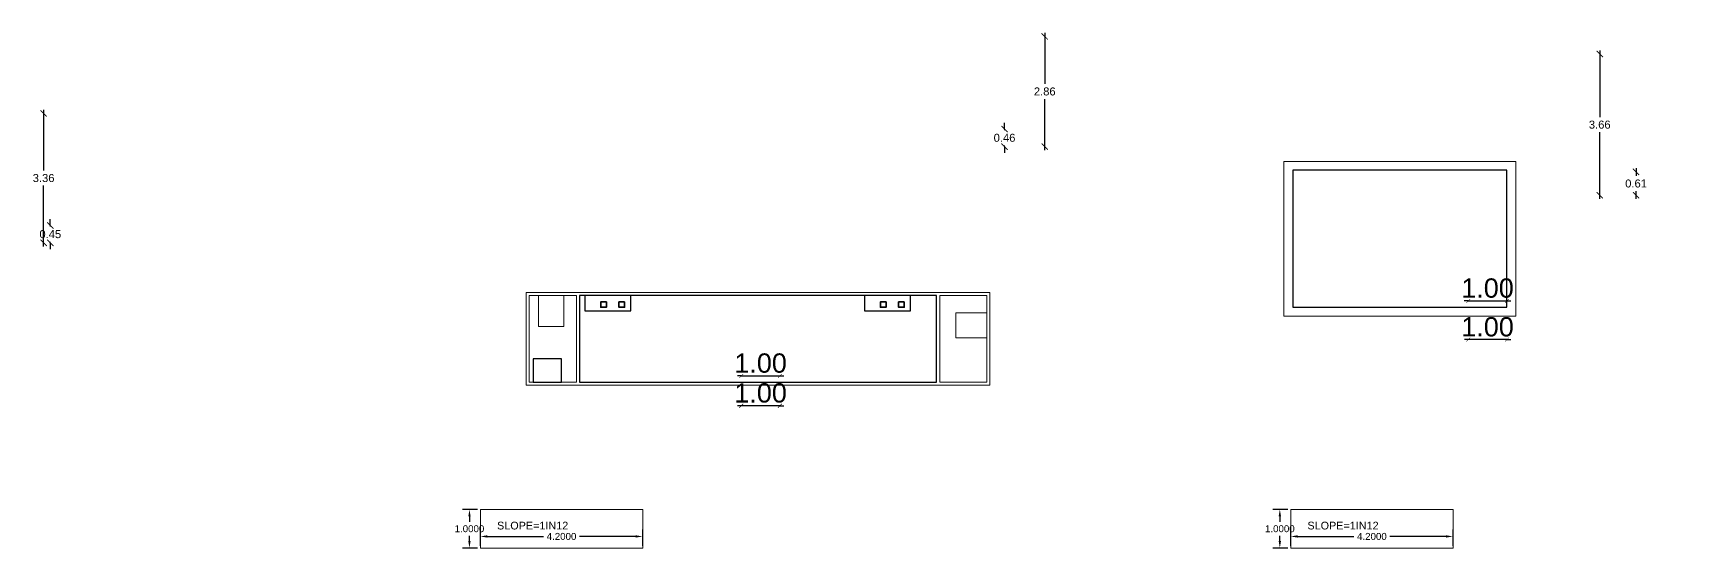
# Model space of a CAD drawing. Header units: metres. Extents: x 0 to 11269, y -5244 to -4054.
# Drawn here: x 10260.9 to 10303.56, y -4605.72 to -4592.37 of the extents above; entities that cross this region are included whole.
import ezdxf

# ---------------------------------------------------------------- set-up
doc = ezdxf.new("R2010")
doc.units = ezdxf.units.M
doc.header["$MEASUREMENT"] = 0
doc.header["$PDMODE"] = 2
for name, color, linetype in [('BLK_1_FLR_0_URINAL', 235, 'Continuous'), ('BLK_1_FLR_0_WASH', 56, 'Continuous'), ('BLK_1_FLR_0_WATER_CLOSET', 1, 'Continuous'), ('BLK_4_HT_OF_BLDG', 5, 'Continuous'), ('BLK_4_PLINTH_HEIGHT', 7, 'Continuous'), ('BLK_5_FLR_0_ EXIT_WIDTH_ DOOR', 2, 'Continuous'), ('BLK_5_FLR_0_BLT_UP_AREA', 45, 'Continuous'), ('BLK_5_FLR_0_CARPET_AREA', 45, 'Continuous'), ('BLK_5_HT_OF_BLDG', 5, 'Continuous'), ('BLK_5_PLINTH_HEIGHT', 7, 'Continuous'), ('BLK_6_FLR_0_ EXIT_WIDTH_ DOOR', 2, 'Continuous'), ('BLK_6_FLR_0_BLT_UP_AREA', 45, 'Continuous'), ('BLK_6_FLR_0_CARPET_AREA', 45, 'Continuous'), ('BLK_6_HT_OF_BLDG', 5, 'Continuous'), ('BLK_6_PLINTH_HEIGHT', 7, 'Continuous')]:
    doc.layers.add(name, color=color, linetype=linetype)
for name, color, linetype, lineweight in [('BLK_5_DA_RAMP_1', 1, 'Continuous', 15), ('BLK_5_FLR_0_EXIT_WIDTH_STAIR', 1, 'Continuous', 15), ('BLK_6_DA_RAMP_1', 1, 'Continuous', 15), ('BLK_6_FLR_0_EXIT_WIDTH_STAIR', 1, 'Continuous', 15), ('TOILET_VENTILATION', 6, 'Continuous', 35)]:
    doc.layers.add(name, color=color, linetype=linetype, lineweight=lineweight)
doc.styles.add('ROMANS', font='romans.shx')
doc.styles.get("Standard").update_dxf_attribs({"font": 'arial.ttf'})
doc.styles.add('TITLE-THINBOLD', font='arial.ttf')
doc.dimstyles.get("Standard").update_dxf_attribs({"dimtxt": 0.18, "dimasz": 0.18, "dimexe": 0.18, "dimexo": 0.0625, "dimgap": 0.09, "dimtad": 0, "dimtih": 1, "dimtoh": 1, "dimdec": 4, "dimzin": 0, "dimdsep": 46, "dimtxsty": 'Standard', "dimcen": 0.09, "dimadec": 0, "dimazin": 0, "dimtfac": 1, "dimtdec": 4, "dimtofl": 0, "dimtmove": 0, "dimatfit": 3, "dimfxl": 0, "dimtolj": 1, "dimtzin": 0, "dimarcsym": 0})
doc.dimstyles.new('STANDARD$0', dxfattribs={"dimtxt": 200, "dimasz": 110, "dimexe": 110, "dimexo": 0.0625, "dimgap": 50, "dimtad": 2, "dimdec": 0, "dimzin": 0, "dimdsep": 46, "dimtxsty": 'ROMANS', "dimblk": 'OBLIQUE', "dimsah": 1, "dimcen": 0.09, "dimdle": 110, "dimclrd": 5, "dimclre": 5, "dimadec": 0, "dimazin": 0, "dimtfac": 1, "dimtdec": 0, "dimtofl": 0, "dimtmove": 2, "dimatfit": 3, "dimldrblk": 'OBLIQUE', "dimfxl": 0, "dimtolj": 1, "dimtzin": 0, "dimarcsym": 0})
doc.dimstyles.new('STY', dxfattribs={"dimscale": 0.9, "dimtxt": 0.23, "dimasz": 0.18, "dimexe": 0.15, "dimexo": 0.6, "dimgap": 0.1, "dimtad": 1, "dimtih": 1, "dimtoh": 1, "dimzin": 0, "dimdsep": 46, "dimtxsty": 'Standard', "dimblk": 'ARCHTICK', "dimcen": 0.09375, "dimdle": 0.1, "dimse1": 1, "dimse2": 1, "dimclrd": 256, "dimclrt": 256, "dimadec": 0, "dimazin": 0, "dimtfac": 1, "dimtix": 1, "dimtmove": 1, "dimatfit": 0, "dimfxl": 0, "dimtolj": 1, "dimtzin": 0, "dimlwd": -1, "dimarcsym": 0})

# ---------------------------------------------------------------- blocks, each defined once
blk = doc.blocks.new('_ArchTick')
at = {"color": 0, "lineweight": 0, "const_width": 0.15}
blk.add_lwpolyline([(-0.5, -0.5), (0.5, 0.5)], dxfattribs=at)
blk = doc.blocks.new('*D180')
at = {"layer": 'BLK_5_HT_OF_BLDG'}
for p, q in [((10287.07, -4592.371), (10287.07, -4593.693)), ((10287.07, -4595.406), (10287.07, -4594.084))]:
    blk.add_line(p, q, dxfattribs=at)
at = {"layer": 'DEFPOINTS', "color": 0, "linetype": 'ByBlock'}
for p in [(10285.338, -4592.461), (10287.07, -4592.461), (10285.338, -4595.316)]:
    blk.add_point(p, dxfattribs=at)
at = {"layer": 'BLK_5_HT_OF_BLDG', "linetype": 'ByBlock', "xscale": 0.162, "yscale": 0.162, "zscale": 0.162}
for p, rotation in [((10287.07, -4592.461), 90), ((10287.07, -4595.316), 270)]:
    blk.add_blockref('_ArchTick', p, dxfattribs=dict(at, rotation=rotation))
at = {"layer": 'BLK_5_HT_OF_BLDG', "linetype": 'ByBlock', "insert": (10287.07, -4593.888), "char_height": 0.207, "attachment_point": 5}
blk.add_mtext('\\A1;2.86', dxfattribs=at)
blk = doc.blocks.new('*D181')
at = {"layer": 'BLK_6_HT_OF_BLDG'}
for p, q in [((10301.428, -4592.827), (10301.428, -4594.551)), ((10301.428, -4596.667), (10301.428, -4594.942))]:
    blk.add_line(p, q, dxfattribs=at)
at = {"layer": 'DEFPOINTS', "color": 0, "linetype": 'ByBlock'}
for p in [(10301.428, -4592.917), (10303.557, -4592.917), (10303.557, -4596.577)]:
    blk.add_point(p, dxfattribs=at)
at = {"layer": 'BLK_6_HT_OF_BLDG', "linetype": 'ByBlock', "xscale": 0.162, "yscale": 0.162, "zscale": 0.162}
for p, rotation in [((10301.428, -4592.917), 90), ((10301.428, -4596.577), 270)]:
    blk.add_blockref('_ArchTick', p, dxfattribs=dict(at, rotation=rotation))
at = {"layer": 'BLK_6_HT_OF_BLDG', "linetype": 'ByBlock', "insert": (10301.428, -4594.747), "char_height": 0.207, "attachment_point": 5}
blk.add_mtext('\\A1;3.66', dxfattribs=at)
blk = doc.blocks.new('*D190')
at = {"layer": 'BLK_4_PLINTH_HEIGHT'}
for p, q in [((10261.343, -4597.359), (10261.343, -4597.197)), ((10261.343, -4597.359), (10261.343, -4597.388)), ((10261.343, -4597.809), (10261.343, -4597.779)), ((10261.343, -4597.809), (10261.343, -4597.971))]:
    blk.add_line(p, q, dxfattribs=at)
at = {"layer": 'DEFPOINTS', "color": 0, "linetype": 'ByBlock'}
for p in [(10261.343, -4597.359), (10261.542, -4597.359), (10261.542, -4597.809)]:
    blk.add_point(p, dxfattribs=at)
at = {"layer": 'BLK_4_PLINTH_HEIGHT', "linetype": 'ByBlock', "xscale": 0.162, "yscale": 0.162, "zscale": 0.162}
for p, rotation in [((10261.343, -4597.359), 270), ((10261.343, -4597.809), 90)]:
    blk.add_blockref('_ArchTick', p, dxfattribs=dict(at, rotation=rotation))
at = {"layer": 'BLK_4_PLINTH_HEIGHT', "linetype": 'ByBlock', "insert": (10261.343, -4597.584), "char_height": 0.207, "attachment_point": 5}
blk.add_mtext('\\A1;0.45', dxfattribs=at)
blk = doc.blocks.new('*D191')
at = {"layer": 'BLK_5_PLINTH_HEIGHT'}
for p, q in [((10286.03, -4594.861), (10286.03, -4594.699)), ((10286.03, -4594.861), (10286.03, -4594.893)), ((10286.03, -4595.316), (10286.03, -4595.284)), ((10286.03, -4595.316), (10286.03, -4595.478))]:
    blk.add_line(p, q, dxfattribs=at)
at = {"layer": 'DEFPOINTS', "color": 0, "linetype": 'ByBlock'}
for p in [(10285.338, -4594.861), (10286.03, -4594.861), (10285.338, -4595.316)]:
    blk.add_point(p, dxfattribs=at)
at = {"layer": 'BLK_5_PLINTH_HEIGHT', "linetype": 'ByBlock', "xscale": 0.162, "yscale": 0.162, "zscale": 0.162}
for p, rotation in [((10286.03, -4594.861), 270), ((10286.03, -4595.316), 90)]:
    blk.add_blockref('_ArchTick', p, dxfattribs=dict(at, rotation=rotation))
at = {"layer": 'BLK_5_PLINTH_HEIGHT', "linetype": 'ByBlock', "insert": (10286.03, -4595.088), "char_height": 0.207, "attachment_point": 5}
blk.add_mtext('\\A1;0.46', dxfattribs=at)
blk = doc.blocks.new('*D192')
at = {"layer": 'BLK_6_PLINTH_HEIGHT'}
for p, q in [((10302.368, -4595.877), (10302.368, -4596.076)), ((10302.368, -4596.667), (10302.368, -4596.467))]:
    blk.add_line(p, q, dxfattribs=at)
at = {"layer": 'DEFPOINTS', "color": 0, "linetype": 'ByBlock'}
for p in [(10302.368, -4595.967), (10303.557, -4595.967), (10302.547, -4596.577)]:
    blk.add_point(p, dxfattribs=at)
at = {"layer": 'BLK_6_PLINTH_HEIGHT', "linetype": 'ByBlock', "xscale": 0.162, "yscale": 0.162, "zscale": 0.162}
for p, rotation in [((10302.368, -4595.967), 90), ((10302.368, -4596.577), 270)]:
    blk.add_blockref('_ArchTick', p, dxfattribs=dict(at, rotation=rotation))
at = {"layer": 'BLK_6_PLINTH_HEIGHT', "linetype": 'ByBlock', "insert": (10302.368, -4596.272), "char_height": 0.207, "attachment_point": 5}
blk.add_mtext('\\A1;0.61', dxfattribs=at)
blk = doc.blocks.new('*D219')
at = {"layer": 'BLK_5_FLR_0_ EXIT_WIDTH_ DOOR', "lineweight": -2}
for p, q in [((10279.219, -4602.029), (10279.119, -4602.029)), ((10280.219, -4602.029), (10279.219, -4602.029)), ((10280.219, -4602.029), (10280.319, -4602.029))]:
    blk.add_line(p, q, dxfattribs=at)
at = {"layer": 'DEFPOINTS', "color": 0}
for p in [(10280.219, -4601.417), (10279.219, -4601.497), (10279.219, -4602.029)]:
    blk.add_point(p, dxfattribs=at)
at = {"layer": 'BLK_5_FLR_0_ EXIT_WIDTH_ DOOR', "lineweight": -2, "xscale": 0.1, "yscale": 0.1, "zscale": 0.1}
blk.add_blockref('_ArchTick', (10279.219, -4602.029), dxfattribs=at)
at = {"layer": 'BLK_5_FLR_0_ EXIT_WIDTH_ DOOR', "lineweight": -2, "xscale": 0.1, "yscale": 0.1, "zscale": 0.1, "rotation": 180}
blk.add_blockref('_ArchTick', (10280.219, -4602.029), dxfattribs=at)
at = {"layer": 'BLK_5_FLR_0_ EXIT_WIDTH_ DOOR', "lineweight": 0, "insert": (10279.719, -4601.699), "char_height": 0.5, "attachment_point": 5, "style": 'TITLE-THINBOLD'}
blk.add_mtext('\\A1;1.00', dxfattribs=at)
blk = doc.blocks.new('_Oblique')
at = {"color": 0, "linetype": 'ByBlock', "lineweight": -2}
blk.add_line((-0.5, -0.5), (0.5, 0.5), dxfattribs=at)
blk = doc.blocks.new('*D220')
at = {"layer": 'BLK_6_FLR_0_ EXIT_WIDTH_ DOOR', "lineweight": -2}
for p, q in [((10298.026, -4600.316), (10297.926, -4600.316)), ((10299.026, -4600.316), (10298.026, -4600.316)), ((10299.026, -4600.316), (10299.126, -4600.316))]:
    blk.add_line(p, q, dxfattribs=at)
at = {"layer": 'DEFPOINTS', "color": 0}
for p in [(10299.026, -4599.704), (10298.026, -4599.784), (10298.026, -4600.316)]:
    blk.add_point(p, dxfattribs=at)
at = {"layer": 'BLK_6_FLR_0_ EXIT_WIDTH_ DOOR', "lineweight": -2, "xscale": 0.1, "yscale": 0.1, "zscale": 0.1}
blk.add_blockref('_ArchTick', (10298.026, -4600.316), dxfattribs=at)
at = {"layer": 'BLK_6_FLR_0_ EXIT_WIDTH_ DOOR', "lineweight": -2, "xscale": 0.1, "yscale": 0.1, "zscale": 0.1, "rotation": 180}
blk.add_blockref('_ArchTick', (10299.026, -4600.316), dxfattribs=at)
at = {"layer": 'BLK_6_FLR_0_ EXIT_WIDTH_ DOOR', "lineweight": 0, "insert": (10298.526, -4599.986), "char_height": 0.5, "attachment_point": 5, "style": 'TITLE-THINBOLD'}
blk.add_mtext('\\A1;1.00', dxfattribs=at)
blk = doc.blocks.new('*D237')
at = {"layer": 'BLK_4_HT_OF_BLDG'}
for p, q in [((10261.17, -4594.364), (10261.17, -4595.935)), ((10261.17, -4597.899), (10261.17, -4596.327))]:
    blk.add_line(p, q, dxfattribs=at)
at = {"layer": 'DEFPOINTS', "color": 0, "linetype": 'ByBlock'}
for p in [(10260.942, -4594.454), (10261.17, -4594.454), (10262.839, -4597.809)]:
    blk.add_point(p, dxfattribs=at)
at = {"layer": 'BLK_4_HT_OF_BLDG', "linetype": 'ByBlock', "xscale": 0.162, "yscale": 0.162, "zscale": 0.162}
for p, rotation in [((10261.17, -4594.454), 90), ((10261.17, -4597.809), 270)]:
    blk.add_blockref('_ArchTick', p, dxfattribs=dict(at, rotation=rotation))
at = {"layer": 'BLK_4_HT_OF_BLDG', "linetype": 'ByBlock', "insert": (10261.17, -4596.131), "char_height": 0.207, "attachment_point": 5}
blk.add_mtext('\\A1;3.36', dxfattribs=at)
blk = doc.blocks.new('*D245')
at = {"layer": 'BLK_5_FLR_0_EXIT_WIDTH_STAIR', "lineweight": -2}
for p, q in [((10279.219, -4601.256), (10279.119, -4601.256)), ((10279.219, -4601.256), (10280.219, -4601.256)), ((10280.219, -4601.256), (10280.319, -4601.256))]:
    blk.add_line(p, q, dxfattribs=at)
at = {"layer": 'DEFPOINTS', "color": 0}
for p in [(10280.219, -4601.256), (10279.219, -4601.677), (10280.219, -4601.752)]:
    blk.add_point(p, dxfattribs=at)
at = {"layer": 'BLK_5_FLR_0_EXIT_WIDTH_STAIR', "lineweight": -2, "xscale": 0.1, "yscale": 0.1, "zscale": 0.1}
blk.add_blockref('_ArchTick', (10279.219, -4601.256), dxfattribs=at)
at = {"layer": 'BLK_5_FLR_0_EXIT_WIDTH_STAIR', "lineweight": -2, "xscale": 0.1, "yscale": 0.1, "zscale": 0.1, "rotation": 180}
blk.add_blockref('_ArchTick', (10280.219, -4601.256), dxfattribs=at)
at = {"layer": 'BLK_5_FLR_0_EXIT_WIDTH_STAIR', "lineweight": 0, "insert": (10279.719, -4600.926), "char_height": 0.5, "attachment_point": 5, "style": 'TITLE-THINBOLD'}
blk.add_mtext('\\A1;1.00', dxfattribs=at)
blk = doc.blocks.new('*D246')
at = {"layer": 'BLK_6_FLR_0_EXIT_WIDTH_STAIR', "lineweight": -2}
for p, q in [((10298.025, -4599.313), (10297.925, -4599.313)), ((10298.025, -4599.313), (10299.026, -4599.313)), ((10299.026, -4599.313), (10299.126, -4599.313))]:
    blk.add_line(p, q, dxfattribs=at)
at = {"layer": 'DEFPOINTS', "color": 0}
for p in [(10299.026, -4599.313), (10298.025, -4599.734), (10299.026, -4599.809)]:
    blk.add_point(p, dxfattribs=at)
at = {"layer": 'BLK_6_FLR_0_EXIT_WIDTH_STAIR', "lineweight": -2, "xscale": 0.1, "yscale": 0.1, "zscale": 0.1}
blk.add_blockref('_ArchTick', (10298.025, -4599.313), dxfattribs=at)
at = {"layer": 'BLK_6_FLR_0_EXIT_WIDTH_STAIR', "lineweight": -2, "xscale": 0.1, "yscale": 0.1, "zscale": 0.1, "rotation": 180}
blk.add_blockref('_ArchTick', (10299.026, -4599.313), dxfattribs=at)
at = {"layer": 'BLK_6_FLR_0_EXIT_WIDTH_STAIR', "lineweight": 0, "insert": (10298.525, -4598.983), "char_height": 0.5, "attachment_point": 5, "style": 'TITLE-THINBOLD'}
blk.add_mtext('\\A1;1.00', dxfattribs=at)
blk = doc.blocks.new('*D263')
at = {"layer": 'BLK_6_DA_RAMP_1', "color": 0, "lineweight": -2}
for p, q in [((10293.434, -4605.653), (10293.434, -4605.234)), ((10297.634, -4605.653), (10297.634, -4605.234)), ((10293.614, -4605.414), (10295.067, -4605.414)), ((10297.454, -4605.414), (10296.001, -4605.414))]:
    blk.add_line(p, q, dxfattribs=at)
at = {"layer": 'BLK_6_DA_RAMP_1', "color": 0}
for points in [[(10293.614, -4605.384), (10293.614, -4605.444), (10293.434, -4605.414)], [(10297.454, -4605.384), (10297.454, -4605.444), (10297.634, -4605.414)]]:
    blk.add_solid(points, dxfattribs=at)
at = {"layer": 'DEFPOINTS', "color": 0}
for p in [(10293.434, -4605.414), (10293.434, -4605.715), (10297.634, -4605.715)]:
    blk.add_point(p, dxfattribs=at)
at = {"layer": 'BLK_6_DA_RAMP_1', "color": 0, "insert": (10295.534, -4605.414), "char_height": 0.18, "attachment_point": 5}
blk.add_mtext('\\A1;4.2000', dxfattribs=at)
blk = doc.blocks.new('*D264')
at = {"layer": 'BLK_6_DA_RAMP_1', "color": 0, "lineweight": -2}
for p, q in [((10293.362, -4604.715), (10292.972, -4604.715)), ((10293.152, -4604.895), (10293.152, -4605.033)), ((10293.362, -4605.715), (10292.972, -4605.715)), ((10293.152, -4605.535), (10293.152, -4605.397))]:
    blk.add_line(p, q, dxfattribs=at)
at = {"layer": 'BLK_6_DA_RAMP_1', "color": 0}
for points in [[(10293.122, -4604.895), (10293.182, -4604.895), (10293.152, -4604.715)], [(10293.122, -4605.535), (10293.182, -4605.535), (10293.152, -4605.715)]]:
    blk.add_solid(points, dxfattribs=at)
at = {"layer": 'DEFPOINTS', "color": 0}
for p in [(10293.152, -4604.715), (10293.424, -4604.715), (10293.424, -4605.715)]:
    blk.add_point(p, dxfattribs=at)
at = {"layer": 'BLK_6_DA_RAMP_1', "color": 0, "insert": (10293.152, -4605.215), "char_height": 0.18, "attachment_point": 5}
blk.add_mtext('\\A1;1.0000', dxfattribs=at)
blk = doc.blocks.new('*D265')
at = {"layer": 'BLK_5_DA_RAMP_1', "color": 0, "lineweight": -2}
for p, q in [((10272.469, -4605.653), (10272.469, -4605.234)), ((10276.669, -4605.653), (10276.669, -4605.234)), ((10272.649, -4605.414), (10274.102, -4605.414)), ((10276.489, -4605.414), (10275.036, -4605.414))]:
    blk.add_line(p, q, dxfattribs=at)
at = {"layer": 'BLK_5_DA_RAMP_1', "color": 0}
for points in [[(10272.649, -4605.384), (10272.649, -4605.444), (10272.469, -4605.414)], [(10276.489, -4605.384), (10276.489, -4605.444), (10276.669, -4605.414)]]:
    blk.add_solid(points, dxfattribs=at)
at = {"layer": 'DEFPOINTS', "color": 0}
for p in [(10272.469, -4605.414), (10272.469, -4605.715), (10276.669, -4605.715)]:
    blk.add_point(p, dxfattribs=at)
at = {"layer": 'BLK_5_DA_RAMP_1', "color": 0, "insert": (10274.569, -4605.414), "char_height": 0.18, "attachment_point": 5}
blk.add_mtext('\\A1;4.2000', dxfattribs=at)
blk = doc.blocks.new('*D266')
at = {"layer": 'BLK_5_DA_RAMP_1', "color": 0, "lineweight": -2}
for p, q in [((10272.397, -4604.715), (10272.007, -4604.715)), ((10272.187, -4604.895), (10272.187, -4605.033)), ((10272.397, -4605.715), (10272.007, -4605.715)), ((10272.187, -4605.535), (10272.187, -4605.397))]:
    blk.add_line(p, q, dxfattribs=at)
at = {"layer": 'BLK_5_DA_RAMP_1', "color": 0}
for points in [[(10272.157, -4604.895), (10272.217, -4604.895), (10272.187, -4604.715)], [(10272.157, -4605.535), (10272.217, -4605.535), (10272.187, -4605.715)]]:
    blk.add_solid(points, dxfattribs=at)
at = {"layer": 'DEFPOINTS', "color": 0}
for p in [(10272.187, -4604.715), (10272.459, -4604.715), (10272.459, -4605.715)]:
    blk.add_point(p, dxfattribs=at)
at = {"layer": 'BLK_5_DA_RAMP_1', "color": 0, "insert": (10272.187, -4605.215), "char_height": 0.18, "attachment_point": 5}
blk.add_mtext('\\A1;1.0000', dxfattribs=at)

msp = doc.modelspace()

# ---------------------------------------------------------------- linework, layer by layer
at = {"layer": 'BLK_1_FLR_0_URINAL', "color": 235, "ltscale": 0.5}
msp.add_lwpolyline([(10273.83818, -4601.41676), (10274.56818, -4601.41676), (10274.56818, -4600.81676), (10273.83818, -4600.81676)], close=True, dxfattribs=at)
at = {"layer": 'BLK_1_FLR_0_WASH', "color": 55, "ltscale": 0.5}
for points in [[(10276.35803, -4599.17676), (10275.17203, -4599.17676), (10275.17203, -4599.56926), (10276.35803, -4599.56926)], [(10283.5936, -4599.17676), (10282.4076, -4599.17676), (10282.4076, -4599.56926), (10283.5936, -4599.56926)]]:
    msp.add_lwpolyline(points, close=True, dxfattribs=at)
at = {"layer": 'BLK_1_FLR_0_WASH', "color": 60, "lineweight": 35}
for points in [[(10275.73029, -4599.33876), (10275.73029, -4599.47676), (10275.58177, -4599.47676), (10275.58177, -4599.33876)], [(10276.20085, -4599.33876), (10276.20085, -4599.47676), (10276.05233, -4599.47676), (10276.05233, -4599.33876)], [(10282.96587, -4599.33876), (10282.96587, -4599.47676), (10282.81735, -4599.47676), (10282.81735, -4599.33876)], [(10283.43643, -4599.33876), (10283.43643, -4599.47676), (10283.28791, -4599.47676), (10283.28791, -4599.33876)]]:
    msp.add_lwpolyline(points, close=True, dxfattribs=at)
at = {"layer": 'BLK_1_FLR_0_WATER_CLOSET', "color": 1, "linetype": 'ByBlock', "lineweight": 18}
msp.add_lwpolyline([(10274.95218, -4599.17676), (10273.73218, -4599.17676), (10273.73218, -4601.41676), (10274.95218, -4601.41676)], close=True, dxfattribs=at)
at = {"layer": 'BLK_1_FLR_0_WATER_CLOSET', "color": 2, "linetype": 'ByBlock', "lineweight": 18}
msp.add_lwpolyline([(10284.35218, -4599.17676), (10284.35218, -4601.41676), (10285.57218, -4601.41676), (10285.57218, -4599.17676)], close=True, dxfattribs=at)
at = {"layer": 'BLK_5_DA_RAMP_1'}
msp.add_lwpolyline([(10272.4692, -4604.71502), (10276.6692, -4604.71502), (10276.6692, -4605.71502), (10272.4692, -4605.71502)], close=True, dxfattribs=at)
at = {"layer": 'BLK_5_FLR_0_BLT_UP_AREA', "color": 45, "lineweight": 0}
msp.add_lwpolyline([(10273.65218, -4601.49676), (10285.65218, -4601.49676), (10285.65218, -4599.09676), (10273.65218, -4599.09676)], close=True, dxfattribs=at)
at = {"layer": 'BLK_5_FLR_0_CARPET_AREA', "color": 45, "linetype": 'ByBlock'}
msp.add_lwpolyline([(10275.03218, -4601.41676), (10284.27218, -4601.41676), (10284.27218, -4599.17676), (10275.03218, -4599.17676)], close=True, dxfattribs=at)
at = {"layer": 'BLK_6_DA_RAMP_1'}
msp.add_lwpolyline([(10293.43396, -4604.71502), (10297.63396, -4604.71502), (10297.63396, -4605.71502), (10293.43396, -4605.71502)], close=True, dxfattribs=at)
at = {"layer": 'BLK_6_FLR_0_BLT_UP_AREA', "color": 45, "lineweight": 0}
msp.add_lwpolyline([(10293.25794, -4599.70384), (10299.2556, -4599.70384), (10299.2556, -4595.69921), (10293.25794, -4595.69921)], close=True, dxfattribs=at)
at = {"layer": 'BLK_6_FLR_0_CARPET_AREA', "color": 45, "linetype": 'ByBlock'}
msp.add_lwpolyline([(10293.48794, -4599.47384), (10299.0256, -4599.47384), (10299.0256, -4595.92921), (10293.48794, -4595.92921)], close=True, dxfattribs=at)
at = {"layer": 'TOILET_VENTILATION', "lineweight": 0}
for points in [[(10273.97661, -4599.17676), (10274.62661, -4599.17676), (10274.62661, -4599.97676), (10273.97661, -4599.97676)], [(10285.57218, -4599.61926), (10285.57218, -4600.26926), (10284.77218, -4600.26926), (10284.77218, -4599.61926)]]:
    msp.add_lwpolyline(points, close=True, dxfattribs=at)

# ---------------------------------------------------------------- texts
at = {"layer": 'BLK_5_DA_RAMP_1', "insert": (10273.82196, -4605.03281), "char_height": 0.2, "width": 2.4, "attachment_point": 2}
msp.add_mtext('SLOPE=1IN12', dxfattribs=at)
at = {"layer": 'BLK_6_DA_RAMP_1', "insert": (10294.78673, -4605.03281), "char_height": 0.2, "width": 2.4, "attachment_point": 2}
msp.add_mtext('SLOPE=1IN12', dxfattribs=at)

# ---------------------------------------------------------------- dimensions: what is measured, and where the dimension line sits
at = {"layer": 'BLK_4_HT_OF_BLDG', "linetype": 'ByBlock'}
dim = msp.add_linear_dim(base=(10261.1695626354, -4594.4537064913), p1=(10262.8393705217, -4597.8087064913), p2=(10260.9424387198, -4594.4537064913), angle=90, dimstyle='STY', dxfattribs=at)
dim.commit()
dim.dimension.update_dxf_attribs({"geometry": '*D237', "text_midpoint": (10261.1695626354, -4596.1312064913)})
at = {"layer": 'BLK_4_PLINTH_HEIGHT', "linetype": 'ByBlock'}
dim = msp.add_linear_dim(base=(10261.34288, -4597.35871), p1=(10261.54237, -4597.80871), p2=(10261.54237, -4597.35871), angle=90, dimstyle='STY', dxfattribs=at)
dim.commit()
dim.dimension.update_dxf_attribs({"geometry": '*D190', "text_midpoint": (10261.34288, -4597.58371)})
at = {"layer": 'BLK_5_DA_RAMP_1', "color": 2}
dim = msp.add_linear_dim(base=(10272.18694, -4604.71502), p1=(10272.45949, -4605.71502), p2=(10272.45949, -4604.71502), angle=90, dimstyle='STANDARD$0', override={"dimtxt": 0.18, "dimasz": 0.18, "dimexe": 0.18, "dimgap": 0.09, "dimtad": 0, "dimtih": 1, "dimtoh": 1, "dimdec": 4, "dimtxsty": 'Standard', "dimsah": 0, "dimdle": 0, "dimclrd": 0, "dimclre": 0, "dimtdec": 4}, dxfattribs=at)
dim.commit()
dim.dimension.update_dxf_attribs({"geometry": '*D266', "text_midpoint": (10272.18694, -4605.21502)})
at = {"layer": 'BLK_5_DA_RAMP_1'}
dim = msp.add_linear_dim(base=(10272.4692, -4605.41445), p1=(10276.6692, -4605.71502), p2=(10272.4692, -4605.71502), dimstyle='Standard', dxfattribs=at)
dim.commit()
dim.dimension.update_dxf_attribs({"geometry": '*D265', "text_midpoint": (10274.5692, -4605.41445)})
at = {"layer": 'BLK_5_FLR_0_ EXIT_WIDTH_ DOOR', "lineweight": 0}
dim = msp.add_linear_dim(base=(10279.2191, -4602.02901), p1=(10280.2191, -4601.41676), p2=(10279.2191, -4601.49676), angle=180, dimstyle='STANDARD$0', override={"dimscale": 0.5, "dimtxt": 1, "dimasz": 0.2, "dimexe": 0.25, "dimexo": 0.4, "dimgap": 0.15, "dimtad": 1, "dimdec": 2, "dimzin": 3, "dimtxsty": 'TITLE-THINBOLD', "dimblk": 'ArchTick', "dimdle": 0.5, "dimse1": 1, "dimse2": 1, "dimclrd": 256, "dimclrt": 256, "dimadec": 1, "dimtdec": 2, "dimtix": 1, "dimtofl": 1, "dimatfit": 0}, dxfattribs=at)
dim.commit()
dim.dimension.update_dxf_attribs({"geometry": '*D219', "text_midpoint": (10279.7191, -4601.69872)})
at = {"layer": 'BLK_5_FLR_0_EXIT_WIDTH_STAIR', "lineweight": 0}
dim = msp.add_linear_dim(base=(10280.2191, -4601.25609), p1=(10279.21878, -4601.67723), p2=(10280.2191, -4601.75171), dimstyle='STANDARD$0', override={"dimscale": 0.5, "dimtxt": 1, "dimasz": 0.2, "dimexe": 0.25, "dimexo": 0.4, "dimgap": 0.15, "dimtad": 1, "dimdec": 2, "dimzin": 3, "dimtxsty": 'TITLE-THINBOLD', "dimblk": 'ArchTick', "dimdle": 0.5, "dimse1": 1, "dimse2": 1, "dimclrd": 256, "dimclrt": 256, "dimadec": 1, "dimtdec": 2, "dimtix": 1, "dimtofl": 1, "dimatfit": 0}, dxfattribs=at)
dim.commit()
dim.dimension.update_dxf_attribs({"geometry": '*D245', "text_midpoint": (10279.71894, -4600.9258)})
at = {"layer": 'BLK_5_HT_OF_BLDG', "linetype": 'ByBlock'}
dim = msp.add_linear_dim(base=(10287.0702210634, -4592.4609941792), p1=(10285.3382885602, -4595.3159941791), p2=(10285.3382885602, -4592.4609941791), angle=90, dimstyle='STY', dxfattribs=at)
dim.commit()
dim.dimension.update_dxf_attribs({"geometry": '*D180', "text_midpoint": (10287.0702210634, -4593.8884941792)})
at = {"layer": 'BLK_5_PLINTH_HEIGHT', "linetype": 'ByBlock'}
dim = msp.add_linear_dim(base=(10286.0299977364, -4594.8609941792), p1=(10285.3382885602, -4595.3159941791), p2=(10285.3382885602, -4594.8609941791), angle=90, dimstyle='STY', dxfattribs=at)
dim.commit()
dim.dimension.update_dxf_attribs({"geometry": '*D191', "text_midpoint": (10286.0299977364, -4595.0884941792)})
at = {"layer": 'BLK_6_DA_RAMP_1', "color": 2}
dim = msp.add_linear_dim(base=(10293.1517, -4604.71502), p1=(10293.42425, -4605.71502), p2=(10293.42425, -4604.71502), angle=90, dimstyle='STANDARD$0', override={"dimtxt": 0.18, "dimasz": 0.18, "dimexe": 0.18, "dimgap": 0.09, "dimtad": 0, "dimtih": 1, "dimtoh": 1, "dimdec": 4, "dimtxsty": 'Standard', "dimsah": 0, "dimdle": 0, "dimclrd": 0, "dimclre": 0, "dimtdec": 4}, dxfattribs=at)
dim.commit()
dim.dimension.update_dxf_attribs({"geometry": '*D264', "text_midpoint": (10293.1517, -4605.21502)})
at = {"layer": 'BLK_6_DA_RAMP_1'}
dim = msp.add_linear_dim(base=(10293.43396, -4605.41445), p1=(10297.63396, -4605.71502), p2=(10293.43396, -4605.71502), dimstyle='Standard', dxfattribs=at)
dim.commit()
dim.dimension.update_dxf_attribs({"geometry": '*D263', "text_midpoint": (10295.53396, -4605.41445)})
at = {"layer": 'BLK_6_FLR_0_ EXIT_WIDTH_ DOOR', "lineweight": 0}
dim = msp.add_linear_dim(base=(10298.0256, -4600.31608), p1=(10299.0256, -4599.70384), p2=(10298.0256, -4599.78384), angle=180, dimstyle='STANDARD$0', override={"dimscale": 0.5, "dimtxt": 1, "dimasz": 0.2, "dimexe": 0.25, "dimexo": 0.4, "dimgap": 0.15, "dimtad": 1, "dimdec": 2, "dimzin": 3, "dimtxsty": 'TITLE-THINBOLD', "dimblk": 'ArchTick', "dimdle": 0.5, "dimse1": 1, "dimse2": 1, "dimclrd": 256, "dimclrt": 256, "dimadec": 1, "dimtdec": 2, "dimtix": 1, "dimtofl": 1, "dimatfit": 0}, dxfattribs=at)
dim.commit()
dim.dimension.update_dxf_attribs({"geometry": '*D220', "text_midpoint": (10298.5256, -4599.98579)})
at = {"layer": 'BLK_6_FLR_0_EXIT_WIDTH_STAIR', "lineweight": 0}
dim = msp.add_linear_dim(base=(10299.0256, -4599.31316), p1=(10298.02527, -4599.73431), p2=(10299.0256, -4599.80878), dimstyle='STANDARD$0', override={"dimscale": 0.5, "dimtxt": 1, "dimasz": 0.2, "dimexe": 0.25, "dimexo": 0.4, "dimgap": 0.15, "dimtad": 1, "dimdec": 2, "dimzin": 3, "dimtxsty": 'TITLE-THINBOLD', "dimblk": 'ArchTick', "dimdle": 0.5, "dimse1": 1, "dimse2": 1, "dimclrd": 256, "dimclrt": 256, "dimadec": 1, "dimtdec": 2, "dimtix": 1, "dimtofl": 1, "dimatfit": 0}, dxfattribs=at)
dim.commit()
dim.dimension.update_dxf_attribs({"geometry": '*D246', "text_midpoint": (10298.52544, -4598.98287)})
at = {"layer": 'BLK_6_HT_OF_BLDG', "linetype": 'ByBlock'}
dim = msp.add_linear_dim(base=(10301.42785, -4592.91651), p1=(10303.5567, -4596.57651), p2=(10303.5567, -4592.91651), angle=90, dimstyle='STY', dxfattribs=at)
dim.commit()
dim.dimension.update_dxf_attribs({"geometry": '*D181', "text_midpoint": (10301.42785, -4594.74651)})
at = {"layer": 'BLK_6_PLINTH_HEIGHT', "linetype": 'ByBlock'}
dim = msp.add_linear_dim(base=(10302.36784, -4595.96651), p1=(10302.54717, -4596.57651), p2=(10303.5567, -4595.96651), angle=90, dimstyle='STY', dxfattribs=at)
dim.commit()
dim.dimension.update_dxf_attribs({"geometry": '*D192', "text_midpoint": (10302.36784, -4596.27151)})

doc.saveas('drawing.dxf')
